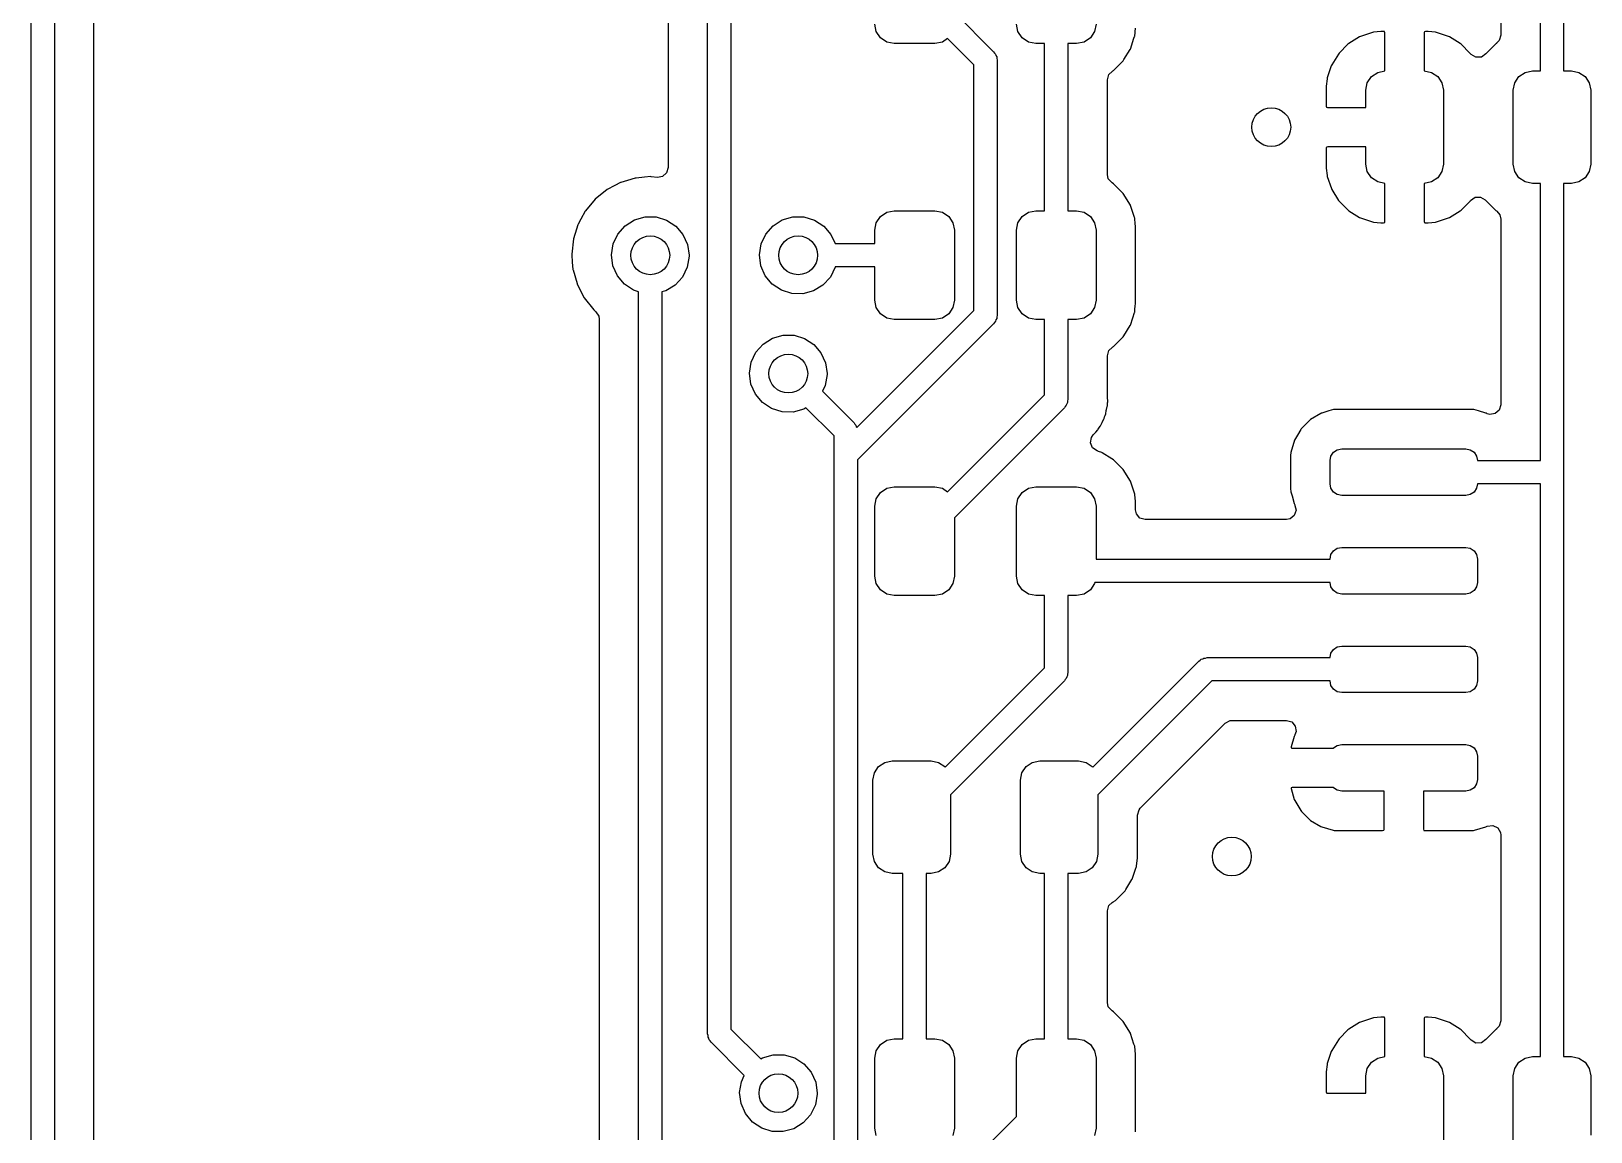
# Model space of a CAD drawing. Extents: x 41 to 172, y -227 to -42.
# Drawn here: x 108.36 to 128.45, y -98.03 to -83.85 of the extents above; entities that cross this region are included whole.
import ezdxf

# ---------------------------------------------------------------- set-up
doc = ezdxf.new("R2010")
doc.units = 0
doc.layers.add('BLACK', color=7, linetype='CONTINUOUS')

msp = doc.modelspace()

# ---------------------------------------------------------------- linework, layer by layer
at = {"layer": 'BLACK', "linetype": 'CONTINUOUS'}
for p, q in [((108.355, -107.067), (108.355, -62.2121)), ((108.655, -62.15), (108.655, -107.067)), ((109.163, -98.8904), (109.163, -62.2321)), ((128.1, -69.305), (128.1, -84.365)), ((116.562, -76.745), (116.562, -85.6112)), ((117.071, -96.774), (117.071, -76.708)), ((127.8, -84.365), (127.8, -76.731)), ((117.371, -76.7701), (117.371, -96.7119)), ((127.291, -81.259), (127.291, -83.9056)), ((119.244, -83.8577), (119.225, -83.762)), ((120.25, -83.6124), (120.756, -84.1184)), ((121.069, -83.8577), (121.05, -83.762)), ((122.075, -83.762), (122.056, -83.8577)), ((119.298, -83.9388), (119.244, -83.8577)), ((119.379, -83.993), (119.298, -83.9388)), ((119.475, -84.012), (119.379, -83.993)), ((120.096, -83.993), (120, -84.012)), ((120.162, -83.9486), (120.096, -83.993)), ((120.5, -84.2866), (120.162, -83.9486)), ((121.123, -83.9388), (121.069, -83.8577)), ((121.204, -83.993), (121.123, -83.9388)), ((121.3, -84.012), (121.204, -83.993)), ((121.921, -83.993), (121.825, -84.012)), ((122.002, -83.9388), (121.921, -83.993)), ((122.056, -83.8577), (122.002, -83.9388)), ((122.517, -84.0847), (122.564, -83.9427)), ((122.564, -83.9427), (122.571, -83.9234)), ((122.571, -83.9234), (122.573, -83.9169)), ((122.571, -83.9234), (122.571, -83.9234)), ((122.573, -83.9169), (122.578, -83.8699)), ((122.578, -83.8699), (122.579, -83.8608)), ((122.579, -83.8608), (122.584, -83.8124)), ((125.47, -83.9278), (125.332, -84.0131)), ((125.483, -83.9216), (125.47, -83.9278)), ((125.637, -83.8701), (125.483, -83.9216)), ((125.651, -83.8673), (125.637, -83.8701)), ((125.746, -83.8573), (125.651, -83.8673)), ((125.753, -83.857), (125.746, -83.8573)), ((125.782, -83.857), (125.753, -83.857)), ((125.79, -83.8587), (125.782, -83.857)), ((125.792, -83.8599), (125.79, -83.8587)), ((125.796, -83.8751), (125.792, -83.8599)), ((125.796, -84.3658), (125.796, -83.8751)), ((126.306, -83.8629), (126.304, -83.8705)), ((126.304, -83.8705), (126.304, -84.3658)), ((126.307, -83.8615), (126.306, -83.8629)), ((126.322, -83.857), (126.307, -83.8615)), ((126.347, -83.857), (126.322, -83.857)), ((126.354, -83.8573), (126.347, -83.857)), ((126.448, -83.867), (126.354, -83.8573)), ((126.461, -83.8699), (126.448, -83.867)), ((126.616, -83.921), (126.461, -83.8699)), ((126.629, -83.9272), (126.616, -83.921)), ((126.767, -84.0122), (126.629, -83.9272)), ((127.271, -83.9737), (127.237, -84.0075)), ((127.291, -83.9056), (127.271, -83.9737)), ((120, -84.012), (119.475, -84.012)), ((120.756, -84.1184), (120.766, -84.1355)), ((120.766, -84.1355), (120.78, -84.1495)), ((120.78, -84.1495), (120.785, -84.1686)), ((120.785, -84.1686), (120.795, -84.1857)), ((120.795, -84.1857), (120.795, -84.2054)), ((121.412, -84.012), (121.3, -84.012)), ((121.412, -86.168), (121.412, -84.012)), ((121.825, -84.012), (121.712, -84.012)), ((121.712, -84.012), (121.712, -86.168)), ((122.434, -84.2192), (122.513, -84.091)), ((122.513, -84.091), (122.517, -84.0847)), ((122.513, -84.091), (122.513, -84.091)), ((125.197, -84.1482), (125.112, -84.2862)), ((125.206, -84.1368), (125.197, -84.1482)), ((125.321, -84.0221), (125.206, -84.1368)), ((125.332, -84.0131), (125.321, -84.0221)), ((126.778, -84.0213), (126.767, -84.0122)), ((126.893, -84.1358), (126.778, -84.0213)), ((126.901, -84.1459), (126.893, -84.1358)), ((126.908, -84.1544), (126.901, -84.1459)), ((126.97, -84.1901), (126.908, -84.1544)), ((127.041, -84.1868), (126.97, -84.1901)), ((127.098, -84.1462), (127.041, -84.1868)), ((127.101, -84.1417), (127.098, -84.1462)), ((127.226, -84.0165), (127.101, -84.1417)), ((127.232, -84.0127), (127.226, -84.0165)), ((127.238, -84.0081), (127.232, -84.0127)), ((127.237, -84.0075), (127.238, -84.0081)), ((120.5, -87.4537), (120.5, -84.2866)), ((120.795, -84.2054), (120.8, -84.2245)), ((120.8, -84.2245), (120.8, -87.5158)), ((122.241, -84.411), (122.281, -84.372)), ((122.281, -84.372), (122.293, -84.3643)), ((122.293, -84.3643), (122.299, -84.3605)), ((122.293, -84.3643), (122.293, -84.3643)), ((122.299, -84.3605), (122.424, -84.2353)), ((122.424, -84.2353), (122.434, -84.2192)), ((125.106, -84.2994), (125.055, -84.4537)), ((125.112, -84.2862), (125.106, -84.2994)), ((125.623, -84.4382), (125.704, -84.384)), ((125.704, -84.384), (125.796, -84.3658)), ((126.304, -84.3658), (126.396, -84.384)), ((126.396, -84.384), (126.477, -84.4382)), ((127.523, -84.4382), (127.604, -84.384)), ((127.604, -84.384), (127.7, -84.365)), ((127.7, -84.365), (127.8, -84.365)), ((128.1, -84.365), (128.2, -84.365)), ((128.2, -84.365), (128.296, -84.384)), ((128.296, -84.384), (128.377, -84.4382)), ((122.221, -84.4792), (122.241, -84.411)), ((122.221, -85.7007), (122.221, -84.4792)), ((125.052, -84.4671), (125.042, -84.5614)), ((125.042, -84.5614), (125.042, -84.5679)), ((125.042, -84.5679), (125.042, -84.8179)), ((125.055, -84.4537), (125.052, -84.4671)), ((125.55, -84.615), (125.569, -84.5193)), ((125.569, -84.5193), (125.623, -84.4382)), ((126.477, -84.4382), (126.531, -84.5193)), ((126.531, -84.5193), (126.55, -84.615)), ((127.45, -84.615), (127.469, -84.5193)), ((127.469, -84.5193), (127.523, -84.4382)), ((128.377, -84.4382), (128.431, -84.5193)), ((128.431, -84.5193), (128.45, -84.615)), ((125.55, -84.836), (125.55, -84.615)), ((126.55, -84.615), (126.55, -85.565)), ((127.45, -85.565), (127.45, -84.615)), ((128.45, -84.615), (128.45, -85.565)), ((125.042, -84.8179), (125.046, -84.8331)), ((125.046, -84.8331), (125.048, -84.8343)), ((125.048, -84.8343), (125.056, -84.836)), ((125.056, -84.836), (125.55, -84.836)), ((125.044, -85.3499), (125.042, -85.3575)), ((125.042, -85.3575), (125.042, -85.6121)), ((125.045, -85.3485), (125.044, -85.3499)), ((125.06, -85.344), (125.045, -85.3485)), ((125.55, -85.344), (125.06, -85.344)), ((125.55, -85.565), (125.55, -85.344)), ((125.569, -85.6607), (125.55, -85.565)), ((126.55, -85.565), (126.531, -85.6607)), ((127.469, -85.6607), (127.45, -85.565)), ((128.45, -85.565), (128.431, -85.6607)), ((115.947, -85.8043), (115.876, -85.8412)), ((115.952, -85.8014), (115.947, -85.8043)), ((115.947, -85.8043), (115.947, -85.8043)), ((116.039, -85.776), (115.952, -85.8014)), ((116.136, -85.7473), (116.039, -85.776)), ((116.142, -85.7456), (116.136, -85.7473)), ((116.136, -85.7473), (116.136, -85.7473)), ((116.148, -85.745), (116.142, -85.7456)), ((116.257, -85.7352), (116.148, -85.745)), ((116.148, -85.745), (116.148, -85.745)), ((116.339, -85.7276), (116.257, -85.7352)), ((116.345, -85.7283), (116.339, -85.7276)), ((116.423, -85.7365), (116.345, -85.7283)), ((116.345, -85.7283), (116.345, -85.7283)), ((116.489, -85.7258), (116.423, -85.7365)), ((116.542, -85.6793), (116.489, -85.7258)), ((116.562, -85.6112), (116.542, -85.6793)), ((122.233, -85.7552), (122.221, -85.7007)), ((122.281, -85.808), (122.233, -85.7552)), ((125.042, -85.6121), (125.042, -85.6186)), ((125.042, -85.6186), (125.052, -85.7142)), ((125.052, -85.7142), (125.055, -85.7276)), ((125.055, -85.7276), (125.107, -85.8818)), ((125.623, -85.7418), (125.569, -85.6607)), ((125.704, -85.796), (125.623, -85.7418)), ((125.796, -85.8142), (125.704, -85.796)), ((126.396, -85.796), (126.304, -85.8142)), ((126.477, -85.7418), (126.396, -85.796)), ((126.531, -85.6607), (126.477, -85.7418)), ((127.523, -85.7418), (127.469, -85.6607)), ((127.604, -85.796), (127.523, -85.7418)), ((127.7, -85.815), (127.604, -85.796)), ((128.296, -85.796), (128.2, -85.815)), ((128.377, -85.7418), (128.296, -85.796)), ((128.431, -85.6607), (128.377, -85.7418)), ((115.777, -85.893), (115.623, -86.017)), ((115.876, -85.8412), (115.777, -85.893)), ((122.298, -85.8187), (122.281, -85.808)), ((122.423, -85.9437), (122.298, -85.8187)), ((122.517, -86.0941), (122.423, -85.9437)), ((125.107, -85.8818), (125.113, -85.895)), ((125.113, -85.895), (125.198, -86.0328)), ((125.796, -86.3095), (125.796, -85.8142)), ((126.304, -85.8142), (126.304, -86.3049)), ((126.901, -86.0342), (126.959, -85.9932)), ((126.959, -85.9932), (127.03, -85.9899)), ((127.03, -85.9899), (127.091, -86.0256)), ((127.8, -85.815), (127.7, -85.815)), ((127.8, -89.385), (127.8, -85.815)), ((128.2, -85.815), (128.1, -85.815)), ((128.1, -85.815), (128.1, -97.065)), ((115.493, -86.1739), (115.438, -86.2746)), ((115.496, -86.1685), (115.493, -86.1739)), ((115.493, -86.1739), (115.493, -86.1739)), ((115.623, -86.017), (115.496, -86.1685)), ((119.298, -86.2412), (119.379, -86.187)), ((119.379, -86.187), (119.475, -86.168)), ((119.475, -86.168), (120, -86.168)), ((120, -86.168), (120.096, -86.187)), ((120.096, -86.187), (120.177, -86.2412)), ((121.123, -86.2412), (121.204, -86.187)), ((121.204, -86.187), (121.3, -86.168)), ((121.3, -86.168), (121.412, -86.168)), ((121.712, -86.168), (121.825, -86.168)), ((121.825, -86.168), (121.921, -86.187)), ((121.921, -86.187), (122.002, -86.2412)), ((122.519, -86.101), (122.517, -86.0941)), ((122.57, -86.2528), (122.519, -86.101)), ((125.198, -86.0328), (125.207, -86.0442)), ((125.207, -86.0442), (125.322, -86.1587)), ((125.322, -86.1587), (125.333, -86.1678)), ((125.333, -86.1678), (125.471, -86.2528)), ((126.63, -86.2522), (126.768, -86.1669)), ((126.768, -86.1669), (126.779, -86.1579)), ((126.779, -86.1579), (126.894, -86.0432)), ((126.894, -86.0432), (126.901, -86.0342)), ((127.091, -86.0256), (127.098, -86.0334)), ((127.098, -86.0334), (127.102, -86.0393)), ((127.102, -86.0393), (127.227, -86.1643)), ((127.227, -86.1643), (127.233, -86.1681)), ((127.233, -86.1681), (127.239, -86.1727)), ((127.239, -86.1727), (127.238, -86.174)), ((127.238, -86.174), (127.279, -86.2201)), ((115.38, -86.4055), (115.341, -86.5303)), ((115.399, -86.3477), (115.38, -86.4055)), ((115.401, -86.3418), (115.399, -86.3477)), ((115.399, -86.3477), (115.399, -86.3477)), ((115.438, -86.2746), (115.401, -86.3418)), ((115.914, -86.4665), (116.008, -86.3602)), ((116.008, -86.3602), (116.128, -86.2846)), ((116.128, -86.2846), (116.264, -86.2456)), ((116.264, -86.2456), (116.406, -86.2465)), ((116.406, -86.2465), (116.542, -86.2871)), ((116.542, -86.2871), (116.661, -86.3642)), ((116.661, -86.3642), (116.753, -86.4716)), ((117.819, -86.4665), (117.913, -86.3602)), ((117.913, -86.3602), (118.033, -86.2846)), ((118.033, -86.2846), (118.169, -86.2456)), ((118.169, -86.2456), (118.311, -86.2465)), ((118.311, -86.2465), (118.447, -86.2871)), ((118.447, -86.2871), (118.566, -86.3642)), ((118.566, -86.3642), (118.658, -86.4716)), ((119.225, -86.418), (119.244, -86.3223)), ((119.244, -86.3223), (119.298, -86.2412)), ((120.177, -86.2412), (120.231, -86.3223)), ((120.231, -86.3223), (120.25, -86.418)), ((121.05, -86.418), (121.069, -86.3223)), ((121.069, -86.3223), (121.123, -86.2412)), ((122.002, -86.2412), (122.056, -86.3223)), ((122.056, -86.3223), (122.075, -86.418)), ((122.573, -86.2618), (122.57, -86.2528)), ((122.573, -86.2687), (122.573, -86.2618)), ((122.58, -86.335), (122.573, -86.2687)), ((122.573, -86.2687), (122.573, -86.2687)), ((122.584, -86.3676), (122.58, -86.335)), ((122.584, -87.3684), (122.584, -86.3676)), ((125.471, -86.2528), (125.484, -86.259)), ((125.484, -86.259), (125.639, -86.3101)), ((125.639, -86.3101), (125.652, -86.313)), ((125.652, -86.313), (125.746, -86.3227)), ((125.746, -86.3227), (125.753, -86.323)), ((125.753, -86.323), (125.778, -86.323)), ((125.778, -86.323), (125.793, -86.3185)), ((125.793, -86.3185), (125.794, -86.3171)), ((125.794, -86.3171), (125.796, -86.3095)), ((126.304, -86.3049), (126.308, -86.3201)), ((126.308, -86.3201), (126.31, -86.3213)), ((126.31, -86.3213), (126.318, -86.323)), ((126.318, -86.323), (126.347, -86.323)), ((126.347, -86.323), (126.354, -86.3227)), ((126.354, -86.3227), (126.449, -86.3127)), ((126.449, -86.3127), (126.463, -86.3099)), ((126.463, -86.3099), (126.617, -86.2584)), ((126.617, -86.2584), (126.63, -86.2522)), ((127.279, -86.2201), (127.291, -86.2746)), ((127.291, -86.2746), (127.291, -88.6664)), ((115.341, -86.5303), (115.319, -86.7269)), ((115.832, -86.7349), (115.854, -86.5948)), ((115.854, -86.5948), (115.914, -86.4665)), ((116.753, -86.4716), (116.812, -86.6007)), ((116.812, -86.6007), (116.832, -86.741)), ((117.737, -86.7349), (117.759, -86.5948)), ((117.759, -86.5948), (117.819, -86.4665)), ((118.658, -86.4716), (118.713, -86.591)), ((118.713, -86.591), (119.225, -86.591)), ((119.225, -86.591), (119.225, -86.418)), ((120.25, -86.418), (120.25, -87.318)), ((121.05, -87.318), (121.05, -86.418)), ((122.075, -86.418), (122.075, -87.318)), ((115.319, -86.7269), (115.319, -86.733)), ((115.319, -86.733), (115.327, -86.8291)), ((115.85, -86.8755), (115.832, -86.7349)), ((116.832, -86.7532), (116.808, -86.893)), ((116.832, -86.741), (116.832, -86.7532)), ((117.755, -86.8755), (117.737, -86.7349)), ((115.327, -86.8291), (115.335, -86.9239)), ((115.335, -86.9239), (115.337, -86.9299)), ((115.337, -86.9299), (115.388, -87.1062)), ((115.908, -87.0052), (115.85, -86.8755)), ((115.999, -87.1137), (115.908, -87.0052)), ((116.808, -86.893), (116.747, -87.0206)), ((117.813, -87.0052), (117.755, -86.8755)), ((117.904, -87.1137), (117.813, -87.0052)), ((118.713, -86.893), (118.652, -87.0206)), ((118.714, -86.891), (118.713, -86.893)), ((119.225, -86.891), (118.714, -86.891)), ((119.225, -87.318), (119.225, -86.891)), ((115.388, -87.1062), (115.39, -87.114)), ((115.39, -87.114), (115.48, -87.29)), ((116.117, -87.1923), (115.999, -87.1137)), ((116.182, -87.2127), (116.117, -87.1923)), ((116.531, -87.1999), (116.482, -87.2131)), ((116.651, -87.1257), (116.531, -87.1999)), ((116.747, -87.0206), (116.651, -87.1257)), ((118.022, -87.1923), (117.904, -87.1137)), ((118.157, -87.2346), (118.022, -87.1923)), ((118.436, -87.1999), (118.299, -87.2372)), ((118.556, -87.1257), (118.436, -87.1999)), ((118.652, -87.0206), (118.556, -87.1257)), ((115.48, -87.29), (115.603, -87.445)), ((116.182, -113.534), (116.182, -87.2127)), ((116.482, -87.2131), (116.482, -113.472)), ((118.299, -87.2372), (118.157, -87.2346)), ((119.244, -87.4137), (119.225, -87.318)), ((120.25, -87.318), (120.231, -87.4137)), ((121.069, -87.4137), (121.05, -87.318)), ((122.075, -87.318), (122.056, -87.4137)), ((122.576, -87.445), (122.581, -87.3886)), ((122.581, -87.3886), (122.584, -87.3684)), ((115.603, -87.445), (115.608, -87.4489)), ((115.608, -87.4489), (115.608, -87.4489)), ((115.608, -87.4489), (115.629, -87.4672)), ((115.629, -87.4672), (115.668, -87.5266)), ((115.668, -87.5266), (115.673, -87.5631)), ((115.673, -87.5631), (115.673, -113.452)), ((118.992, -88.9614), (120.5, -87.4537)), ((119.298, -87.4948), (119.244, -87.4137)), ((119.379, -87.549), (119.298, -87.4948)), ((119.475, -87.568), (119.379, -87.549)), ((120, -87.568), (119.475, -87.568)), ((120.096, -87.549), (120, -87.568)), ((120.177, -87.4948), (120.096, -87.549)), ((120.231, -87.4137), (120.177, -87.4948)), ((120.766, -87.6048), (120.756, -87.6219)), ((120.78, -87.5908), (120.766, -87.6048)), ((120.785, -87.5718), (120.78, -87.5908)), ((120.795, -87.5547), (120.785, -87.5718)), ((120.8, -87.5158), (120.795, -87.5349)), ((120.795, -87.5349), (120.795, -87.5547)), ((121.123, -87.4948), (121.069, -87.4137)), ((121.204, -87.549), (121.123, -87.4948)), ((121.3, -87.568), (121.204, -87.549)), ((121.412, -87.568), (121.3, -87.568)), ((121.412, -88.5369), (121.412, -87.568)), ((121.825, -87.568), (121.712, -87.568)), ((121.712, -87.568), (121.712, -88.599)), ((121.921, -87.549), (121.825, -87.568)), ((122.002, -87.4948), (121.921, -87.549)), ((122.056, -87.4137), (122.002, -87.4948)), ((122.517, -87.6407), (122.548, -87.5467)), ((122.548, -87.5467), (122.571, -87.4794)), ((122.571, -87.4794), (122.573, -87.4729)), ((122.571, -87.4794), (122.571, -87.4794)), ((122.573, -87.4729), (122.576, -87.445)), ((117.786, -87.8842), (117.906, -87.8086)), ((117.906, -87.8086), (118.042, -87.7696)), ((118.042, -87.7696), (118.184, -87.7705)), ((118.184, -87.7705), (118.32, -87.8111)), ((118.32, -87.8111), (118.439, -87.8882)), ((120.756, -87.6219), (119, -89.3775)), ((122.299, -87.9165), (122.424, -87.7913)), ((122.424, -87.7913), (122.432, -87.7784)), ((122.432, -87.7784), (122.513, -87.647)), ((122.513, -87.647), (122.517, -87.6407)), ((122.513, -87.647), (122.513, -87.647)), ((117.632, -88.1188), (117.692, -87.9905)), ((117.692, -87.9905), (117.786, -87.8842)), ((118.439, -87.8882), (118.531, -87.9956)), ((118.531, -87.9956), (118.59, -88.1247)), ((122.221, -88.0352), (122.241, -87.967)), ((122.241, -87.967), (122.281, -87.928)), ((122.281, -87.928), (122.293, -87.9203)), ((122.293, -87.9203), (122.299, -87.9165)), ((122.293, -87.9203), (122.293, -87.9203)), ((117.61, -88.2589), (117.632, -88.1188)), ((118.59, -88.1247), (118.61, -88.265)), ((122.221, -88.562), (122.221, -88.0352)), ((117.628, -88.3995), (117.61, -88.2589)), ((117.686, -88.5292), (117.628, -88.3995)), ((118.586, -88.417), (118.55, -88.4926)), ((118.61, -88.2772), (118.586, -88.417)), ((118.61, -88.265), (118.61, -88.2772)), ((117.777, -88.6377), (117.686, -88.5292)), ((118.55, -88.4926), (118.957, -88.8994)), ((120.162, -89.7874), (121.412, -88.5369)), ((121.712, -88.599), (121.707, -88.6181)), ((121.707, -88.6181), (121.707, -88.6378)), ((122.222, -88.5739), (122.221, -88.562)), ((122.226, -88.6198), (122.222, -88.5739)), ((117.895, -88.7163), (117.777, -88.6377)), ((118.03, -88.7586), (117.895, -88.7163)), ((118.172, -88.7612), (118.03, -88.7586)), ((118.309, -88.7239), (118.172, -88.7612)), ((118.338, -88.7056), (118.309, -88.7239)), ((118.7, -89.0676), (118.338, -88.7056)), ((121.669, -88.7051), (120.25, -90.1236)), ((121.678, -88.688), (121.669, -88.7051)), ((121.692, -88.674), (121.678, -88.688)), ((121.698, -88.6549), (121.692, -88.674)), ((121.707, -88.6378), (121.698, -88.6549)), ((122.185, -88.8226), (122.191, -88.8039)), ((122.191, -88.8039), (122.2, -88.7842)), ((122.2, -88.7842), (122.207, -88.7386)), ((122.207, -88.7386), (122.21, -88.7269)), ((122.21, -88.7269), (122.219, -88.6899)), ((122.219, -88.6899), (122.221, -88.6822)), ((122.221, -88.6607), (122.223, -88.641)), ((122.221, -88.6822), (122.221, -88.6607)), ((122.223, -88.641), (122.225, -88.6277)), ((122.225, -88.6277), (122.226, -88.6198)), ((124.97, -88.7799), (124.84, -88.8565)), ((124.976, -88.7759), (124.97, -88.7799)), ((124.97, -88.7799), (124.97, -88.7799)), ((124.984, -88.7736), (124.976, -88.7759)), ((125.076, -88.7468), (124.984, -88.7736)), ((124.984, -88.7736), (124.984, -88.7736)), ((125.136, -88.7294), (125.076, -88.7468)), ((125.143, -88.7289), (125.136, -88.7294)), ((125.171, -88.7267), (125.143, -88.7289)), ((125.143, -88.7289), (125.143, -88.7289)), ((125.173, -88.7265), (125.171, -88.7267)), ((125.171, -88.7267), (125.171, -88.7267)), ((126.907, -88.7265), (125.173, -88.7265)), ((126.909, -88.7267), (126.907, -88.7265)), ((126.937, -88.7289), (126.909, -88.7267)), ((126.909, -88.7267), (126.909, -88.7267)), ((126.944, -88.7294), (126.937, -88.7289)), ((126.937, -88.7289), (126.937, -88.7289)), ((127.004, -88.7468), (126.944, -88.7294)), ((127.096, -88.7736), (127.004, -88.7468)), ((127.104, -88.7759), (127.096, -88.7736)), ((127.096, -88.7736), (127.096, -88.7736)), ((127.11, -88.7799), (127.104, -88.7759)), ((127.115, -88.7821), (127.11, -88.7799)), ((127.148, -88.7912), (127.115, -88.7821)), ((127.218, -88.781), (127.148, -88.7912)), ((127.271, -88.7346), (127.218, -88.781)), ((127.291, -88.6664), (127.271, -88.7346)), ((118.957, -88.8994), (118.966, -88.9165)), ((118.966, -88.9165), (118.98, -88.9305)), ((118.98, -88.9305), (118.985, -88.9496)), ((118.985, -88.9496), (118.992, -88.9614)), ((122.068, -89.0228), (122.071, -89.0198)), ((122.071, -89.0198), (122.099, -88.9891)), ((122.099, -88.9891), (122.103, -88.9819)), ((122.103, -88.9819), (122.11, -88.9703)), ((122.11, -88.9703), (122.121, -88.9538)), ((122.121, -88.9538), (122.129, -88.9431)), ((122.129, -88.9431), (122.134, -88.9369)), ((122.134, -88.9369), (122.137, -88.9296)), ((122.137, -88.9296), (122.152, -88.8945)), ((122.152, -88.8945), (122.157, -88.8838)), ((122.157, -88.8838), (122.176, -88.8503)), ((122.176, -88.8503), (122.18, -88.8433)), ((122.176, -88.8503), (122.176, -88.8503)), ((122.18, -88.8433), (122.185, -88.8226)), ((124.712, -88.985), (124.669, -89.0573)), ((124.716, -88.9782), (124.712, -88.985)), ((124.712, -88.985), (124.712, -88.985)), ((124.833, -88.8605), (124.716, -88.9782)), ((124.84, -88.8565), (124.833, -88.8605)), ((124.84, -88.8565), (124.84, -88.8565)), ((118.7, -100.332), (118.7, -89.0676)), ((122.003, -89.1563), (122.016, -89.0864)), ((122.03, -89.2218), (122.003, -89.1563)), ((122.016, -89.0864), (122.039, -89.0536)), ((122.039, -89.0536), (122.057, -89.0353)), ((122.057, -89.0353), (122.06, -89.0318)), ((122.06, -89.0318), (122.068, -89.0228)), ((124.631, -89.1214), (124.584, -89.2812)), ((124.669, -89.0573), (124.631, -89.1214)), ((119, -89.3775), (119, -100.27)), ((122.089, -89.2623), (122.03, -89.2218)), ((122.105, -89.2676), (122.089, -89.2623)), ((122.148, -89.2819), (122.105, -89.2676)), ((122.154, -89.2857), (122.148, -89.2819)), ((122.279, -89.3625), (122.154, -89.2857)), ((122.154, -89.2857), (122.154, -89.2857)), ((122.298, -89.3747), (122.279, -89.3625)), ((122.303, -89.3799), (122.298, -89.3747)), ((122.418, -89.4942), (122.303, -89.3799)), ((124.582, -89.316), (124.581, -89.3185)), ((124.581, -89.3185), (124.581, -89.7515)), ((124.584, -89.2876), (124.582, -89.316)), ((124.584, -89.2812), (124.584, -89.2876)), ((124.584, -89.2876), (124.584, -89.2876)), ((125.09, -89.385), (125.101, -89.3276)), ((125.09, -89.685), (125.09, -89.385)), ((125.101, -89.3276), (125.134, -89.2789)), ((125.134, -89.2789), (125.183, -89.2464)), ((125.183, -89.2464), (125.24, -89.235)), ((125.24, -89.235), (126.84, -89.235)), ((126.84, -89.235), (126.897, -89.2464)), ((126.897, -89.2464), (126.946, -89.2789)), ((126.946, -89.2789), (126.979, -89.3276)), ((126.979, -89.3276), (126.99, -89.385)), ((126.99, -89.385), (127.8, -89.385)), ((122.423, -89.4997), (122.418, -89.4942)), ((122.517, -89.6501), (122.423, -89.4997)), ((119.244, -89.8783), (119.298, -89.7972)), ((119.298, -89.7972), (119.379, -89.743)), ((119.379, -89.743), (119.475, -89.724)), ((119.475, -89.724), (120, -89.724)), ((120, -89.724), (120.096, -89.743)), ((120.096, -89.743), (120.162, -89.7874)), ((121.069, -89.8783), (121.123, -89.7972)), ((121.123, -89.7972), (121.204, -89.743)), ((121.204, -89.743), (121.3, -89.724)), ((121.3, -89.724), (121.825, -89.724)), ((121.825, -89.724), (121.921, -89.743)), ((121.921, -89.743), (122.002, -89.7972)), ((122.002, -89.7972), (122.056, -89.8783)), ((122.573, -89.8178), (122.517, -89.6501)), ((122.573, -89.8247), (122.573, -89.8178)), ((124.581, -89.7515), (124.582, -89.7539)), ((124.582, -89.7539), (124.582, -89.754)), ((124.582, -89.754), (124.584, -89.7804)), ((124.584, -89.7804), (124.584, -89.7888)), ((124.584, -89.7888), (124.6, -89.8416)), ((125.101, -89.7424), (125.09, -89.685)), ((125.134, -89.7911), (125.101, -89.7424)), ((125.183, -89.8236), (125.134, -89.7911)), ((125.24, -89.835), (125.183, -89.8236)), ((126.897, -89.8236), (126.84, -89.835)), ((126.946, -89.7911), (126.897, -89.8236)), ((126.979, -89.7424), (126.946, -89.7911)), ((126.99, -89.685), (126.979, -89.7424)), ((127.8, -89.685), (126.99, -89.685)), ((127.8, -97.065), (127.8, -89.685)), ((119.225, -89.974), (119.244, -89.8783)), ((119.225, -90.874), (119.225, -89.974)), ((121.05, -89.974), (121.069, -89.8783)), ((121.05, -90.874), (121.05, -89.974)), ((122.056, -89.8783), (122.075, -89.974)), ((122.075, -89.974), (122.075, -90.655)), ((122.582, -89.9128), (122.573, -89.8247)), ((122.573, -89.8247), (122.573, -89.8247)), ((122.584, -89.9236), (122.582, -89.9128)), ((122.584, -90.0205), (122.584, -89.9236)), ((122.595, -90.0728), (122.584, -90.0205)), ((124.6, -89.8416), (124.628, -89.94)), ((124.628, -89.94), (124.631, -89.9486)), ((124.653, -90.0252), (124.63, -90.0925)), ((124.631, -89.9486), (124.635, -89.9564)), ((124.635, -89.9564), (124.636, -89.9572)), ((124.636, -89.9572), (124.638, -89.9627)), ((124.638, -89.9627), (124.637, -89.9631)), ((124.637, -89.9631), (124.653, -90.0252)), ((126.84, -89.835), (125.24, -89.835)), ((120.25, -90.1236), (120.25, -90.874)), ((122.641, -90.1265), (122.595, -90.0728)), ((122.709, -90.1465), (122.641, -90.1265)), ((124.527, -90.1465), (122.709, -90.1465)), ((124.575, -90.137), (124.527, -90.1465)), ((124.63, -90.0925), (124.575, -90.137)), ((125.09, -90.655), (125.101, -90.5976)), ((125.101, -90.5976), (125.134, -90.5489)), ((125.134, -90.5489), (125.183, -90.5164)), ((125.183, -90.5164), (125.24, -90.505)), ((125.24, -90.505), (126.84, -90.505)), ((126.84, -90.505), (126.897, -90.5164)), ((126.897, -90.5164), (126.946, -90.5489)), ((126.946, -90.5489), (126.979, -90.5976)), ((126.979, -90.5976), (126.99, -90.655)), ((122.075, -90.655), (125.09, -90.655)), ((126.99, -90.655), (126.99, -90.955)), ((119.244, -90.9697), (119.225, -90.874)), ((119.298, -91.0508), (119.244, -90.9697)), ((120.231, -90.9697), (120.177, -91.0508)), ((120.25, -90.874), (120.231, -90.9697)), ((121.069, -90.9697), (121.05, -90.874)), ((121.123, -91.0508), (121.069, -90.9697)), ((122.056, -90.9697), (122.002, -91.0508)), ((122.059, -90.955), (122.056, -90.9697)), ((125.09, -90.955), (122.059, -90.955)), ((125.101, -91.0124), (125.09, -90.955)), ((125.134, -91.0611), (125.101, -91.0124)), ((126.979, -91.0124), (126.946, -91.0611)), ((126.99, -90.955), (126.979, -91.0124)), ((119.379, -91.105), (119.298, -91.0508)), ((119.475, -91.124), (119.379, -91.105)), ((120, -91.124), (119.475, -91.124)), ((120.096, -91.105), (120, -91.124)), ((120.177, -91.0508), (120.096, -91.105)), ((121.204, -91.105), (121.123, -91.0508)), ((121.3, -91.124), (121.204, -91.105)), ((121.412, -91.124), (121.3, -91.124)), ((121.412, -92.0554), (121.412, -91.124)), ((121.825, -91.124), (121.712, -91.124)), ((121.712, -91.124), (121.712, -92.1175)), ((121.921, -91.105), (121.825, -91.124)), ((122.002, -91.0508), (121.921, -91.105)), ((125.183, -91.0936), (125.134, -91.0611)), ((125.24, -91.105), (125.183, -91.0936)), ((126.84, -91.105), (125.24, -91.105)), ((126.897, -91.0936), (126.84, -91.105)), ((126.946, -91.0611), (126.897, -91.0936)), ((125.101, -91.8676), (125.134, -91.8189)), ((125.134, -91.8189), (125.183, -91.7864)), ((125.183, -91.7864), (125.24, -91.775)), ((125.24, -91.775), (126.84, -91.775)), ((126.84, -91.775), (126.897, -91.7864)), ((126.897, -91.7864), (126.946, -91.8189)), ((126.946, -91.8189), (126.979, -91.8676)), ((122.032, -93.3359), (123.399, -91.9689)), ((123.399, -91.9689), (123.416, -91.9591)), ((123.416, -91.9591), (123.43, -91.9451)), ((123.43, -91.9451), (123.449, -91.94)), ((123.449, -91.94), (123.466, -91.9301)), ((123.466, -91.9301), (123.486, -91.9301)), ((123.486, -91.9301), (123.505, -91.925)), ((123.505, -91.925), (125.09, -91.925)), ((125.09, -91.925), (125.101, -91.8676)), ((126.979, -91.8676), (126.99, -91.925)), ((126.99, -91.925), (126.99, -92.225)), ((120.132, -93.3359), (121.412, -92.0554)), ((121.669, -92.2236), (120.2, -93.6921)), ((121.678, -92.2065), (121.669, -92.2236)), ((121.692, -92.1925), (121.678, -92.2065)), ((121.698, -92.1734), (121.692, -92.1925)), ((121.707, -92.1563), (121.698, -92.1734)), ((121.712, -92.1175), (121.707, -92.1366)), ((121.707, -92.1366), (121.707, -92.1563)), ((123.567, -92.225), (122.1, -93.6921)), ((125.09, -92.225), (123.567, -92.225)), ((125.101, -92.2824), (125.09, -92.225)), ((126.99, -92.225), (126.979, -92.2824)), ((125.134, -92.3311), (125.101, -92.2824)), ((125.183, -92.3636), (125.134, -92.3311)), ((125.24, -92.375), (125.183, -92.3636)), ((126.84, -92.375), (125.24, -92.375)), ((126.897, -92.3636), (126.84, -92.375)), ((126.946, -92.3311), (126.897, -92.3636)), ((126.979, -92.2824), (126.946, -92.3311)), ((122.645, -93.8659), (123.741, -92.7704)), ((123.741, -92.7704), (123.803, -92.7364)), ((123.803, -92.7364), (123.83, -92.7335)), ((123.83, -92.7335), (124.528, -92.7335)), ((124.528, -92.7335), (124.596, -92.7535)), ((124.596, -92.7535), (124.642, -92.8072)), ((124.642, -92.8072), (124.652, -92.8774)), ((124.629, -92.9392), (124.59, -93.0736)), ((124.635, -92.9248), (124.629, -92.9392)), ((124.636, -92.9236), (124.635, -92.9248)), ((124.637, -92.9214), (124.636, -92.9236)), ((124.639, -92.9175), (124.637, -92.9214)), ((124.652, -92.8774), (124.638, -92.9174)), ((124.638, -92.9174), (124.639, -92.9175)), ((124.59, -93.0736), (124.59, -93.0877)), ((124.59, -93.0877), (124.597, -93.091)), ((124.597, -93.091), (125.133, -93.091)), ((125.133, -93.091), (125.134, -93.0889)), ((125.134, -93.0889), (125.183, -93.0564)), ((125.183, -93.0564), (125.24, -93.045)), ((125.24, -93.045), (126.84, -93.045)), ((126.84, -93.045), (126.897, -93.0564)), ((126.897, -93.0564), (126.946, -93.0889)), ((126.946, -93.0889), (126.979, -93.1376)), ((126.979, -93.1376), (126.99, -93.195)), ((126.99, -93.195), (126.99, -93.495)), ((119.2, -93.505), (119.219, -93.4093)), ((119.219, -93.4093), (119.273, -93.3282)), ((119.273, -93.3282), (119.354, -93.274)), ((119.354, -93.274), (119.45, -93.255)), ((119.45, -93.255), (119.95, -93.255)), ((119.95, -93.255), (120.046, -93.274)), ((120.046, -93.274), (120.127, -93.3282)), ((120.127, -93.3282), (120.132, -93.3359)), ((121.1, -93.505), (121.119, -93.4093)), ((121.119, -93.4093), (121.173, -93.3282)), ((121.173, -93.3282), (121.254, -93.274)), ((121.254, -93.274), (121.35, -93.255)), ((121.35, -93.255), (121.85, -93.255)), ((121.85, -93.255), (121.946, -93.274)), ((121.946, -93.274), (122.027, -93.3282)), ((122.027, -93.3282), (122.032, -93.3359)), ((119.2, -94.455), (119.2, -93.505)), ((121.1, -94.455), (121.1, -93.505)), ((124.59, -93.603), (124.588, -93.6109)), ((124.588, -93.6109), (124.629, -93.7508)), ((124.603, -93.599), (124.59, -93.603)), ((125.133, -93.599), (124.603, -93.599)), ((125.134, -93.6011), (125.133, -93.599)), ((125.183, -93.6336), (125.134, -93.6011)), ((125.24, -93.645), (125.183, -93.6336)), ((126.897, -93.6336), (126.84, -93.645)), ((126.946, -93.6011), (126.897, -93.6336)), ((126.979, -93.5524), (126.946, -93.6011)), ((126.99, -93.495), (126.979, -93.5524)), ((120.2, -93.6921), (120.2, -94.455)), ((122.1, -93.6921), (122.1, -94.455)), ((124.629, -93.7508), (124.635, -93.7652)), ((124.635, -93.7652), (124.712, -93.8947)), ((125.786, -93.645), (125.24, -93.645)), ((125.786, -94.1395), (125.786, -93.645)), ((126.84, -93.645), (126.294, -93.645)), ((126.294, -93.645), (126.294, -94.1349)), ((122.608, -93.9549), (122.629, -93.8868)), ((122.608, -94.5054), (122.608, -93.9549)), ((122.629, -93.8868), (122.645, -93.8659)), ((124.712, -93.8947), (124.722, -93.9071)), ((124.722, -93.9071), (124.828, -94.0134)), ((124.828, -94.0134), (124.84, -94.0231)), ((124.84, -94.0231), (124.97, -94.0996)), ((124.97, -94.0996), (124.984, -94.1059)), ((124.984, -94.1059), (125.13, -94.1483)), ((125.13, -94.1483), (125.143, -94.1506)), ((125.143, -94.1506), (125.171, -94.1528)), ((125.171, -94.1528), (125.176, -94.153)), ((125.176, -94.153), (125.768, -94.153)), ((125.768, -94.153), (125.783, -94.1485)), ((125.783, -94.1485), (125.784, -94.1471)), ((125.784, -94.1471), (125.786, -94.1395)), ((126.294, -94.1349), (126.298, -94.1501)), ((126.298, -94.1501), (126.3, -94.1513)), ((126.3, -94.1513), (126.308, -94.153)), ((126.308, -94.153), (126.904, -94.153)), ((126.904, -94.153), (126.909, -94.1528)), ((126.909, -94.1528), (126.937, -94.1506)), ((126.937, -94.1506), (126.95, -94.1483)), ((126.95, -94.1483), (127.096, -94.1059)), ((127.096, -94.1059), (127.115, -94.0974)), ((127.115, -94.0974), (127.186, -94.0887)), ((127.186, -94.0887), (127.25, -94.1195)), ((127.25, -94.1195), (127.287, -94.1799)), ((127.287, -94.1799), (127.291, -94.213)), ((127.291, -94.213), (127.291, -96.6056)), ((119.219, -94.5507), (119.2, -94.455)), ((119.273, -94.6318), (119.219, -94.5507)), ((119.354, -94.686), (119.273, -94.6318)), ((120.127, -94.6318), (120.046, -94.686)), ((120.181, -94.5507), (120.127, -94.6318)), ((120.2, -94.455), (120.181, -94.5507)), ((121.119, -94.5507), (121.1, -94.455)), ((121.173, -94.6318), (121.119, -94.5507)), ((121.254, -94.686), (121.173, -94.6318)), ((122.027, -94.6318), (121.946, -94.686)), ((122.081, -94.5507), (122.027, -94.6318)), ((122.1, -94.455), (122.081, -94.5507)), ((122.585, -94.6483), (122.596, -94.6164)), ((122.596, -94.6164), (122.598, -94.6099)), ((122.596, -94.6164), (122.596, -94.6164)), ((122.598, -94.6099), (122.608, -94.5054)), ((119.45, -94.705), (119.354, -94.686)), ((119.587, -94.705), (119.45, -94.705)), ((119.587, -96.836), (119.587, -94.705)), ((119.95, -94.705), (119.887, -94.705)), ((119.887, -94.705), (119.887, -96.836)), ((120.046, -94.686), (119.95, -94.705)), ((121.35, -94.705), (121.254, -94.686)), ((121.412, -94.705), (121.35, -94.705)), ((121.412, -96.836), (121.412, -94.705)), ((121.85, -94.705), (121.712, -94.705)), ((121.712, -94.705), (121.712, -96.836)), ((121.946, -94.686), (121.85, -94.705)), ((122.46, -94.9112), (122.538, -94.784)), ((122.538, -94.784), (122.542, -94.7777)), ((122.538, -94.784), (122.538, -94.784)), ((122.542, -94.7777), (122.585, -94.6483)), ((122.324, -95.0535), (122.449, -94.9283)), ((122.449, -94.9283), (122.46, -94.9112)), ((122.221, -95.1876), (122.241, -95.1195)), ((122.221, -96.3687), (122.221, -95.1876)), ((122.241, -95.1195), (122.281, -95.0805)), ((122.281, -95.0805), (122.296, -95.071)), ((122.296, -95.071), (122.324, -95.0535)), ((122.233, -96.4232), (122.221, -96.3687)), ((122.281, -96.476), (122.233, -96.4232)), ((122.298, -96.4867), (122.281, -96.476)), ((122.423, -96.6117), (122.298, -96.4867)), ((122.517, -96.7621), (122.423, -96.6117)), ((125.47, -96.6278), (125.332, -96.7131)), ((125.483, -96.6216), (125.47, -96.6278)), ((125.637, -96.5701), (125.483, -96.6216)), ((125.651, -96.5673), (125.637, -96.5701)), ((125.746, -96.5573), (125.651, -96.5673)), ((125.753, -96.557), (125.746, -96.5573)), ((125.782, -96.557), (125.753, -96.557)), ((125.79, -96.5587), (125.782, -96.557)), ((125.792, -96.5599), (125.79, -96.5587)), ((125.796, -96.5751), (125.792, -96.5599)), ((125.796, -97.0658), (125.796, -96.5751)), ((126.306, -96.5629), (126.304, -96.5705)), ((126.304, -96.5705), (126.304, -97.0658)), ((126.307, -96.5615), (126.306, -96.5629)), ((126.322, -96.557), (126.307, -96.5615)), ((126.347, -96.557), (126.322, -96.557)), ((126.354, -96.5573), (126.347, -96.557)), ((126.448, -96.567), (126.354, -96.5573)), ((126.461, -96.5699), (126.448, -96.567)), ((126.616, -96.621), (126.461, -96.5699)), ((126.629, -96.6272), (126.616, -96.621)), ((126.767, -96.7122), (126.629, -96.6272)), ((127.291, -96.6056), (127.271, -96.6737)), ((117.076, -96.7931), (117.071, -96.774)), ((117.076, -96.8128), (117.076, -96.7931)), ((117.086, -96.8299), (117.076, -96.8128)), ((117.091, -96.849), (117.086, -96.8299)), ((117.105, -96.863), (117.091, -96.849)), ((117.371, -96.7119), (117.754, -97.0951)), ((119.298, -96.9092), (119.379, -96.855)), ((119.379, -96.855), (119.475, -96.836)), ((119.475, -96.836), (119.587, -96.836)), ((119.887, -96.836), (120, -96.836)), ((120, -96.836), (120.096, -96.855)), ((120.096, -96.855), (120.177, -96.9092)), ((121.123, -96.9092), (121.204, -96.855)), ((121.204, -96.855), (121.3, -96.836)), ((121.3, -96.836), (121.412, -96.836)), ((121.712, -96.836), (121.825, -96.836)), ((121.825, -96.836), (121.921, -96.855)), ((121.921, -96.855), (122.002, -96.9092)), ((122.519, -96.769), (122.517, -96.7621)), ((122.564, -96.9036), (122.519, -96.769)), ((125.197, -96.8482), (125.112, -96.9862)), ((125.206, -96.8368), (125.197, -96.8482)), ((125.321, -96.7221), (125.206, -96.8368)), ((125.332, -96.7131), (125.321, -96.7221)), ((126.778, -96.7213), (126.767, -96.7122)), ((126.893, -96.8358), (126.778, -96.7213)), ((126.901, -96.8459), (126.893, -96.8358)), ((126.908, -96.8544), (126.901, -96.8459)), ((126.97, -96.8901), (126.908, -96.8544)), ((127.098, -96.8462), (127.041, -96.8868)), ((127.101, -96.8417), (127.098, -96.8462)), ((127.205, -96.737), (127.101, -96.8417)), ((127.22, -96.7217), (127.205, -96.737)), ((127.226, -96.7165), (127.22, -96.7217)), ((127.232, -96.7127), (127.226, -96.7165)), ((127.238, -96.7081), (127.232, -96.7127)), ((127.271, -96.6737), (127.237, -96.7075)), ((127.237, -96.7075), (127.238, -96.7081)), ((117.115, -96.8801), (117.105, -96.863)), ((117.543, -97.3083), (117.115, -96.8801)), ((117.779, -97.0796), (117.915, -97.0406)), ((117.915, -97.0406), (118.057, -97.0415)), ((118.057, -97.0415), (118.193, -97.0821)), ((119.225, -97.086), (119.244, -96.9903)), ((119.244, -96.9903), (119.298, -96.9092)), ((120.177, -96.9092), (120.231, -96.9903)), ((120.231, -96.9903), (120.25, -97.086)), ((121.05, -97.086), (121.069, -96.9903)), ((121.069, -96.9903), (121.123, -96.9092)), ((122.002, -96.9092), (122.056, -96.9903)), ((122.056, -96.9903), (122.075, -97.086)), ((122.573, -96.9298), (122.564, -96.9036)), ((122.573, -96.9367), (122.573, -96.9298)), ((122.583, -97.0323), (122.573, -96.9367)), ((122.573, -96.9367), (122.573, -96.9367)), ((122.584, -97.0356), (122.583, -97.0323)), ((122.584, -98.0364), (122.584, -97.0356)), ((125.106, -96.9994), (125.055, -97.1537)), ((125.112, -96.9862), (125.106, -96.9994)), ((127.041, -96.8868), (126.97, -96.8901)), ((117.754, -97.0951), (117.779, -97.0796)), ((118.193, -97.0821), (118.312, -97.1592)), ((118.312, -97.1592), (118.404, -97.2666)), ((119.225, -97.986), (119.225, -97.086)), ((120.25, -97.086), (120.25, -97.986)), ((121.05, -97.8364), (121.05, -97.086)), ((122.075, -97.086), (122.075, -97.986)), ((125.052, -97.1671), (125.042, -97.2614)), ((125.055, -97.1537), (125.052, -97.1671)), ((125.55, -97.315), (125.569, -97.2193)), ((125.569, -97.2193), (125.623, -97.1382)), ((125.623, -97.1382), (125.704, -97.084)), ((125.704, -97.084), (125.796, -97.0658)), ((126.304, -97.0658), (126.396, -97.084)), ((126.396, -97.084), (126.477, -97.1382)), ((126.477, -97.1382), (126.531, -97.2193)), ((126.531, -97.2193), (126.55, -97.315)), ((127.45, -97.315), (127.469, -97.2193)), ((127.469, -97.2193), (127.523, -97.1382)), ((127.523, -97.1382), (127.604, -97.084)), ((127.604, -97.084), (127.7, -97.065)), ((127.7, -97.065), (127.8, -97.065)), ((128.1, -97.065), (128.2, -97.065)), ((128.2, -97.065), (128.296, -97.084)), ((128.296, -97.084), (128.377, -97.1382)), ((128.377, -97.1382), (128.431, -97.2193)), ((128.431, -97.2193), (128.45, -97.315)), ((117.483, -97.5299), (117.505, -97.3898)), ((117.505, -97.3898), (117.543, -97.3083)), ((118.404, -97.2666), (118.463, -97.3957)), ((118.463, -97.3957), (118.483, -97.536)), ((125.042, -97.2614), (125.042, -97.2679)), ((125.042, -97.2679), (125.042, -97.5179)), ((125.55, -97.536), (125.55, -97.315)), ((126.55, -97.315), (126.55, -98.265)), ((127.45, -98.265), (127.45, -97.315)), ((128.45, -97.315), (128.45, -98.0779)), ((117.501, -97.6705), (117.483, -97.5299)), ((118.483, -97.5482), (118.459, -97.688)), ((118.483, -97.536), (118.483, -97.5482)), ((125.042, -97.5179), (125.046, -97.5331)), ((125.046, -97.5331), (125.048, -97.5343)), ((125.048, -97.5343), (125.056, -97.536)), ((125.056, -97.536), (125.55, -97.536)), ((117.559, -97.8002), (117.501, -97.6705)), ((117.65, -97.9087), (117.559, -97.8002)), ((118.398, -97.8156), (118.302, -97.9207)), ((118.459, -97.688), (118.398, -97.8156)), ((120.594, -98.292), (121.05, -97.8364)), ((117.768, -97.9873), (117.65, -97.9087)), ((117.903, -98.0296), (117.768, -97.9873)), ((118.045, -98.0322), (117.903, -98.0296)), ((118.182, -97.9949), (118.045, -98.0322)), ((118.302, -97.9207), (118.182, -97.9949)), ((119.244, -98.0817), (119.225, -97.986)), ((120.25, -97.986), (120.231, -98.0817)), ((122.075, -97.986), (122.056, -98.0817))]:
    msp.add_line(p, q, dxfattribs=at)
at = {"layer": 'BLACK'}
for centre in [(124.333, -85.09), (116.332, -86.741), (118.237, -86.741), (118.11, -88.265), (123.825, -94.488), (117.983, -97.536)]:
    msp.add_circle(centre, 0.25, dxfattribs=at)

doc.saveas('drawing.dxf')
